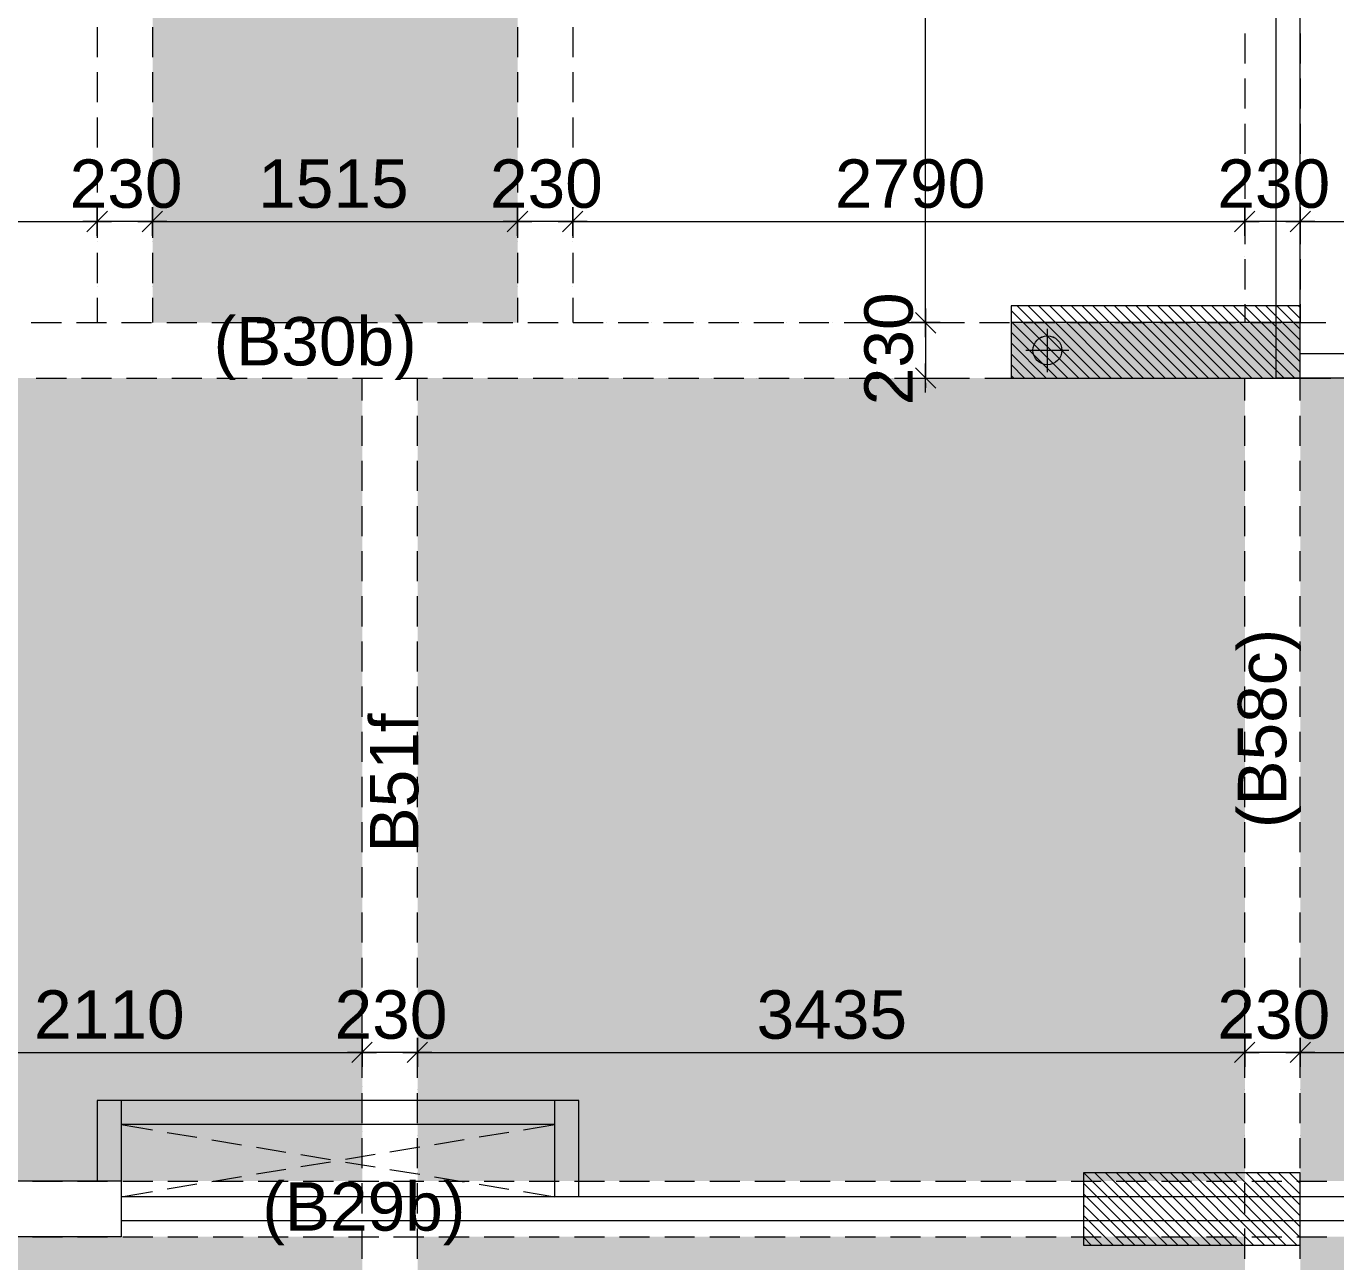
# Model space of a CAD drawing. Header units: millimetres. Extents: x -1303 to 98744, y -1303 to 90097.
# Drawn here: x 11419 to 16857, y 43623 to 48754 of the extents above; entities that cross this region are included whole.
import ezdxf

# ---------------------------------------------------------------- set-up
doc = ezdxf.new("R2010")
doc.units = ezdxf.units.MM
doc.layers.add('PDF_Geometry', color=7, linetype='Continuous')
doc.layers.add('PDF_Text', color=7, linetype='Continuous')
doc.layers.add('PDF_Solid Fills', color=192, linetype='Continuous', true_color=0xc2c0c0c0)
doc.styles.add('PDF ArialMT', font='arial.ttf')

msp = doc.modelspace()

# ---------------------------------------------------------------- hatches: boundary and pattern name
at = {"layer": 'PDF_Solid Fills', "true_color": 0x0000b2}
h = msp.add_hatch(color=33, dxfattribs=at)
h.paths.add_polyline_path([(15309.27507, 66332.73191), (15309.27507, 69457.67673), (13964.25597, 69457.67673), (13964.25597, 66262.74304), (14339.25034, 66262.74304), (14339.25034, 66332.73191)], flags=0)
h.paths.add_polyline_path([(16479.27862, 77147.7163), (16479.27862, 75862.70139), (13689.29439, 75862.70139), (13689.29439, 77147.7163)], flags=0)
h.paths.add_polyline_path([(13459.27165, 75862.70139), (13459.27165, 80442.69312), (11944.31663, 80442.69312), (11944.31663, 75862.70139)], flags=0)
h.paths.add_polyline_path([(15309.27507, 58577.69528), (15309.27507, 60477.71304), (14094.24695, 60477.71304), (14094.24695, 58577.69528)], flags=0)
h.paths.add_polyline_path([(16479.27862, 50817.74947), (16479.27862, 52102.68174), (13689.29439, 52102.68174), (13689.29439, 50817.74947)], flags=0)
h.paths.add_polyline_path([(13459.27165, 47522.69415), (13459.27165, 52102.68174), (11944.31663, 52102.68174), (11944.31663, 47522.69415)], flags=0)

# ---------------------------------------------------------------- linework, layer by layer
at = {"layer": 'PDF_Geometry', "color": 9, "lineweight": 0, "true_color": 0xc0c0c0}
for points in [[(18958.50518, 47292.50405), (16609.18593, 47292.50405), (16609.18593, 52102.00405), (9804.11789, 52102.00405), (9804.11789, 52332.19829), (16478.85713, 52332.19829)], [(18958.50518, 47392.36535), (16709.0493, 47392.36535), (16709.0493, 52332.19829)], [(21334.05838, 46392.04564), (22534.10689, 47292.50405), (22534.10689, 46392.04564), (22233.67172, 46392.04564), (22233.67172, 46292.18021), (22534.10689, 46292.18021), (22534.10689, 43991.94862), (21234.195, 43991.94862), (21234.195, 43892.08318), (11814.07151, 43892.08318), (11943.55422, 43914.08771)], [(11814.07151, 44292.3838), (11814.07151, 43727.05541), (9804.11789, 43727.05541)], [(13714.00662, 43892.08318), (13714.00662, 44292.3838), (11714.20814, 44292.3838), (11714.20814, 43957.24965)], [(13484.66054, 43914.08771), (13614.14325, 43892.08318), (13614.14325, 44292.3838)], [(13484.66054, 44170.51796), (13614.14325, 44192.51836), (11814.07151, 44192.51836), (11943.55422, 44170.51796)], [(12004.48817, 44160.36075), (12128.04722, 44140.05047)], [(13422.8805, 44160.36075), (13299.32145, 44140.05047)], [(12189.82726, 44129.89326), (12313.3863, 44108.73585)], [(12375.16531, 44098.58277), (12497.87827, 44078.26836)], [(13053.04945, 44098.58277), (12929.48936, 44078.26836)], [(13237.54142, 44129.89326), (13114.82846, 44108.73585)], [(12559.65831, 44068.11529), (12683.21736, 44047.805)], [(12867.71035, 44068.11529), (12744.9974, 44047.805)], [(12497.87827, 44006.33318), (12375.16531, 43986.02289)], [(12683.21736, 44036.80067), (12559.65831, 44016.49039)], [(12744.9974, 44036.80067), (12867.71035, 44016.49039)], [(12929.48936, 44006.33318), (13053.04945, 43986.02289)], [(11814.07151, 43957.24965), (9804.11789, 43957.24965)], [(12128.04722, 43944.5552), (12004.48817, 43924.24492)], [(12313.3863, 43975.86982), (12189.82726, 43954.71241)], [(13114.82846, 43975.86982), (13237.54142, 43954.71241)], [(13299.32145, 43944.5552), (13422.8805, 43924.24492)], [(22104.18797, 41992.14808), (22534.10689, 41992.14808), (22534.10689, 43792.22188), (11814.07151, 43792.22188)]]:
    msp.add_lwpolyline(points, dxfattribs=at)
at = {"layer": 'PDF_Geometry', "color": 122, "lineweight": 0, "true_color": 0x00b88a}
for points in [[(15153.55636, 47562.47172), (15153.55636, 47542.16144), (15153.55636, 50567.67058), (15153.55636, 50547.36029)], [(8664.1562, 47942.45792), (8643.84592, 47942.45792), (11693.89682, 47942.45792), (11673.58654, 47942.45792)], [(11943.55422, 47942.45792), (11714.20814, 47942.45792)], [(11984.17685, 47942.45792), (11963.86554, 47942.45792), (13438.96033, 47942.45792), (13418.64902, 47942.45792)], [(13688.61773, 47942.45792), (13459.27165, 47942.45792)], [(13729.23933, 47942.45792), (13708.92905, 47942.45792), (16458.54478, 47942.45792), (16439.07955, 47942.45792)], [(16709.0493, 47942.45792), (16478.85713, 47942.45792)], [(16748.82481, 47942.45792), (16728.51453, 47942.45792), (18939.03995, 47942.45792), (18918.7276, 47942.45792)], [(15153.55636, 47522.69415), (15153.55636, 47292.50405)], [(15195.87117, 47250.18923), (15111.24154, 47334.81886)], [(15153.55636, 47232.41618), (15153.55636, 47352.5919)], [(15093.46953, 47292.50405), (15213.64319, 47292.50405)], [(15153.55636, 47272.19376), (15153.55636, 47251.87935)], [(10743.50674, 44492.11054), (10724.04152, 44492.11054), (12794.08196, 44492.11054), (12773.77168, 44492.11054)], [(13043.73936, 44492.11054), (12813.54719, 44492.11054)], [(13083.5159, 44492.11054), (13064.05068, 44492.11054), (16458.54478, 44492.11054), (16439.07955, 44492.11054)], [(16709.0493, 44492.11054), (16478.85713, 44492.11054)], [(16748.82481, 44492.11054), (16728.51453, 44492.11054), (18944.11649, 44492.11054), (18923.80621, 44492.11054)]]:
    msp.add_lwpolyline(points, dxfattribs=at)
at = {"layer": 'PDF_Geometry', "color": 157, "lineweight": 0, "true_color": 0x3f5f7f}
for points in [[(11714.20814, 48749.82373), (11714.20814, 48624.57353)], [(11943.55422, 48749.82373), (11943.55422, 48624.57353)], [(13459.27165, 48749.82373), (13459.27165, 48624.57353)], [(13688.61773, 48749.82373), (13688.61773, 48624.57353)], [(16478.85713, 48723.59185), (16478.85713, 48598.33752)], [(16709.0493, 48723.59185), (16709.0493, 48598.33752)], [(11714.20814, 48561.94844), (11714.20814, 48437.54123)], [(11943.55422, 48561.94844), (11943.55422, 48437.54123)], [(13459.27165, 48561.94844), (13459.27165, 48437.54123)], [(13688.61773, 48561.94844), (13688.61773, 48437.54123)], [(16478.85713, 48535.71243), (16478.85713, 48411.30523)], [(16709.0493, 48535.71243), (16709.0493, 48411.30523)], [(11714.20814, 48374.91614), (11714.20814, 48249.66594)], [(11943.55422, 48374.91614), (11943.55422, 48249.66594)], [(13459.27165, 48374.91614), (13459.27165, 48249.66594)], [(13688.61773, 48374.91614), (13688.61773, 48249.66594)], [(16478.85713, 48348.68012), (16478.85713, 48223.42994)], [(16709.0493, 48348.68012), (16709.0493, 48223.42994)], [(11714.20814, 48187.03672), (11714.20814, 48062.63365)], [(11943.55422, 48187.03672), (11943.55422, 48062.63365)], [(13459.27165, 48187.03672), (13459.27165, 48062.63365)], [(13688.61773, 48187.03672), (13688.61773, 48062.63365)], [(16478.85713, 48160.80483), (16478.85713, 48036.39763)], [(16709.0493, 48160.80483), (16709.0493, 48036.39763)], [(11714.20814, 48000.00854), (11714.20814, 47874.75422)], [(11943.55422, 48000.00854), (11943.55422, 47874.75422)], [(13459.27165, 48000.00854), (13459.27165, 47874.75422)], [(13688.61773, 48000.00854), (13688.61773, 47874.75422)], [(16478.85713, 47973.77254), (16478.85713, 47848.51821)], [(16709.0493, 47973.77254), (16709.0493, 47848.51821)], [(11714.20814, 47812.12912), (11714.20814, 47686.87893)], [(11943.55422, 47812.12912), (11943.55422, 47686.87893)], [(13459.27165, 47812.12912), (13459.27165, 47686.87893)], [(13688.61773, 47812.12912), (13688.61773, 47686.87893)], [(16478.85713, 47785.89311), (16478.85713, 47660.64292)], [(16709.0493, 47785.89311), (16709.0493, 47660.64292)], [(11714.20814, 47625.09682), (11714.20814, 47522.69415)], [(11943.55422, 47625.09682), (11943.55422, 47522.69415)], [(13459.27165, 47625.09682), (13459.27165, 47522.69415)], [(13688.61773, 47625.09682), (13688.61773, 47522.69415)], [(16478.85713, 47598.86081), (16478.85713, 47522.69415)], [(16709.0493, 47598.86081), (16709.0493, 47522.69415)], [(11440.00794, 47522.69415), (11565.2602, 47522.69415)], [(11627.88633, 47522.69415), (11752.29147, 47522.69415)], [(11814.9176, 47522.69415), (11940.16986, 47522.69415)], [(12002.79496, 47522.69415), (12127.20113, 47522.69415)], [(12189.82726, 47522.69415), (12315.07849, 47522.69415)], [(12377.70462, 47522.69415), (12502.95688, 47522.69415)], [(12564.73589, 47522.69415), (12689.98814, 47522.69415)], [(12752.61427, 47522.69415), (12877.8655, 47522.69415)], [(12940.49163, 47522.69415), (13064.89677, 47522.69415)], [(13127.5229, 47522.69415), (13252.77515, 47522.69415)], [(13315.40129, 47522.69415), (13439.80643, 47522.69415)], [(13502.43255, 47522.69415), (13627.68378, 47522.69415)], [(13690.30992, 47522.69415), (13814.71608, 47522.69415)], [(13877.34118, 47522.69415), (14002.59344, 47522.69415)], [(14065.21957, 47522.69415), (14190.4708, 47522.69415)], [(14252.25084, 47522.69415), (14377.5031, 47522.69415)], [(14440.12819, 47522.69415), (14565.38045, 47522.69415)], [(14628.00658, 47522.69415), (14752.41173, 47522.69415)], [(14815.03785, 47522.69415), (14940.29011, 47522.69415)], [(15002.91521, 47522.69415), (15127.32138, 47522.69415)], [(15189.94751, 47522.69415), (15315.19874, 47522.69415)], [(15377.82487, 47522.69415), (15502.23, 47522.69415)], [(15564.85614, 47522.69415), (15690.10839, 47522.69415)], [(15752.73453, 47522.69415), (15877.98575, 47522.69415)], [(15939.76579, 47522.69415), (16065.01702, 47522.69415)], [(16127.64418, 47522.69415), (16252.89437, 47522.69415)], [(16315.52154, 47522.69415), (16439.92668, 47522.69415)], [(16502.55177, 47522.69415), (16627.80403, 47522.69415)], [(16690.4312, 47522.69415), (16814.83633, 47522.69415)], [(11461.16535, 47292.50405), (11586.41761, 47292.50405)], [(11649.04374, 47292.50405), (11773.44888, 47292.50405)], [(11836.07501, 47292.50405), (11961.32727, 47292.50405)], [(12023.95236, 47292.50405), (12149.20463, 47292.50405)], [(12210.98467, 47292.50405), (12336.2359, 47292.50405)], [(12398.86202, 47292.50405), (12524.11428, 47292.50405)], [(12586.73938, 47292.50405), (12711.14555, 47292.50405)], [(12773.77168, 47292.50405), (12899.02291, 47292.50405)], [(12813.54719, 47198.56433), (12813.54719, 47292.50405)], [(12961.64904, 47292.50405), (13086.05417, 47292.50405)], [(13043.73936, 47198.56433), (13043.73936, 47292.50405)], [(13148.68031, 47292.50405), (13273.93256, 47292.50405)], [(13336.5587, 47292.50405), (13460.96383, 47292.50405)], [(13523.58996, 47292.50405), (13648.84119, 47292.50405)], [(13711.46732, 47292.50405), (13836.71958, 47292.50405)], [(13898.49858, 47292.50405), (14023.75085, 47292.50405)], [(14086.37697, 47292.50405), (14211.6282, 47292.50405)], [(14274.25434, 47292.50405), (14398.66051, 47292.50405)], [(14461.2856, 47292.50405), (14586.53786, 47292.50405)], [(14649.16399, 47292.50405), (14773.56913, 47292.50405)], [(14836.19526, 47292.50405), (14961.44752, 47292.50405)], [(15024.07261, 47292.50405), (15148.47878, 47292.50405)], [(15211.10492, 47292.50405), (15336.35615, 47292.50405)], [(15398.98227, 47292.50405), (15524.23453, 47292.50405)], [(15586.01354, 47292.50405), (15711.2658, 47292.50405)], [(15773.89193, 47292.50405), (15899.14316, 47292.50405)], [(15961.76929, 47292.50405), (16086.17442, 47292.50405)], [(16148.80159, 47292.50405), (16274.05178, 47292.50405)], [(16336.67895, 47292.50405), (16461.08408, 47292.50405)], [(16478.85713, 47198.56433), (16478.85713, 47292.50405)], [(16523.70918, 47292.50405), (16648.96144, 47292.50405)], [(16709.0493, 47198.56433), (16709.0493, 47292.50405)], [(16711.58861, 47292.50405), (16835.99374, 47292.50405)], [(12813.54719, 47010.68491), (12813.54719, 47135.93924)], [(13043.73936, 47010.68491), (13043.73936, 47135.93924)], [(16478.85713, 47010.68491), (16478.85713, 47135.93924)], [(16709.0493, 47010.68491), (16709.0493, 47135.93924)], [(12813.54719, 46823.65674), (12813.54719, 46948.90693)], [(13043.73936, 46823.65674), (13043.73936, 46948.90693)], [(16478.85713, 46823.65674), (16478.85713, 46948.90693)], [(16709.0493, 46823.65674), (16709.0493, 46948.90693)], [(12813.54719, 46635.77732), (12813.54719, 46761.02751)], [(13043.73936, 46635.77732), (13043.73936, 46761.02751)], [(16478.85713, 46635.77732), (16478.85713, 46761.02751)], [(16709.0493, 46635.77732), (16709.0493, 46761.02751)], [(12813.54719, 46448.74501), (12813.54719, 46573.15222)], [(13043.73936, 46448.74501), (13043.73936, 46573.15222)], [(16478.85713, 46448.74501), (16478.85713, 46573.15222)], [(16709.0493, 46448.74501), (16709.0493, 46573.15222)], [(12813.54719, 46260.86972), (12813.54719, 46386.11992)], [(13043.73936, 46260.86972), (13043.73936, 46386.11992)], [(16478.85713, 46260.86972), (16478.85713, 46386.11992)], [(16709.0493, 46260.86972), (16709.0493, 46386.11992)], [(12813.54719, 46073.83743), (12813.54719, 46198.2405)], [(13043.73936, 46073.83743), (13043.73936, 46198.2405)], [(16478.85713, 46073.83743), (16478.85713, 46198.2405)], [(16709.0493, 46073.83743), (16709.0493, 46198.2405)], [(12813.54719, 45885.958), (12813.54719, 46011.21233)], [(13043.73936, 45885.958), (13043.73936, 46011.21233)], [(16478.85713, 45885.958), (16478.85713, 46011.21233)], [(16709.0493, 45885.958), (16709.0493, 46011.21233)], [(12813.54719, 45698.9257), (12813.54719, 45823.33291)], [(13043.73936, 45698.9257), (13043.73936, 45823.33291)], [(16478.85713, 45698.9257), (16478.85713, 45823.33291)], [(16709.0493, 45698.9257), (16709.0493, 45823.33291)], [(12813.54719, 45511.05041), (12813.54719, 45636.3006)], [(13043.73936, 45511.05041), (13043.73936, 45636.3006)], [(16478.85713, 45511.05041), (16478.85713, 45636.3006)], [(16709.0493, 45511.05041), (16709.0493, 45636.3006)], [(12813.54719, 45323.17099), (12813.54719, 45448.42531)], [(13043.73936, 45323.17099), (13043.73936, 45448.42531)], [(16478.85713, 45323.17099), (16478.85713, 45448.42531)], [(16709.0493, 45323.17099), (16709.0493, 45448.42531)], [(12813.54719, 45136.13869), (12813.54719, 45261.39302)], [(13043.73936, 45136.13869), (13043.73936, 45261.39302)], [(16478.85713, 45136.13869), (16478.85713, 45261.39302)], [(16709.0493, 45136.13869), (16709.0493, 45261.39302)], [(12813.54719, 44948.2634), (12813.54719, 45073.51359)], [(13043.73936, 44948.2634), (13043.73936, 45073.51359)], [(16478.85713, 44948.2634), (16478.85713, 45073.51359)], [(16709.0493, 44948.2634), (16709.0493, 45073.51359)], [(12813.54719, 44761.2311), (12813.54719, 44885.6383)], [(13043.73936, 44761.2311), (13043.73936, 44885.6383)], [(16478.85713, 44761.2311), (16478.85713, 44885.6383)], [(16709.0493, 44761.2311), (16709.0493, 44885.6383)], [(12813.54719, 44573.35168), (12813.54719, 44698.606)], [(13043.73936, 44573.35168), (13043.73936, 44698.606)], [(16478.85713, 44573.35168), (16478.85713, 44698.606)], [(16709.0493, 44573.35168), (16709.0493, 44698.606)], [(12813.54719, 44386.3235), (12813.54719, 44510.72657)], [(13043.73936, 44386.3235), (13043.73936, 44510.72657)], [(16478.85713, 44386.3235), (16478.85713, 44510.72657)], [(16709.0493, 44386.3235), (16709.0493, 44510.72657)], [(12813.54719, 44198.44408), (12813.54719, 44323.69428)], [(13043.73936, 44198.44408), (13043.73936, 44323.69428)], [(16478.85713, 44198.44408), (16478.85713, 44323.69428)], [(16709.0493, 44198.44408), (16709.0493, 44323.69428)], [(12813.54719, 44011.41178), (12813.54719, 44135.81899)], [(13043.73936, 44011.41178), (13043.73936, 44135.81899)], [(16478.85713, 44011.41178), (16478.85713, 44135.81899)], [(16709.0493, 44011.41178), (16709.0493, 44135.81899)], [(11445.08655, 43957.24965), (11570.33778, 43957.24965)], [(11632.96391, 43957.24965), (11757.36904, 43957.24965)], [(11819.99518, 43957.24965), (11945.24743, 43957.24965)], [(12007.87356, 43957.24965), (12132.2787, 43957.24965)], [(12194.90483, 43957.24965), (12320.15606, 43957.24965)], [(12382.78219, 43957.24965), (12507.18836, 43957.24965)], [(12569.81345, 43957.24965), (12695.06571, 43957.24965)], [(12757.69184, 43957.24965), (12882.94307, 43957.24965)], [(12813.54719, 43823.53649), (12813.54719, 43948.78668)], [(12944.72311, 43957.24965), (13069.97537, 43957.24965)], [(13043.73936, 43823.53649), (13043.73936, 43948.78668)], [(13132.60047, 43957.24965), (13257.85273, 43957.24965)], [(13320.47886, 43957.24965), (13444.884, 43957.24965)], [(13507.51013, 43957.24965), (13632.76239, 43957.24965)], [(13695.38748, 43957.24965), (13819.79365, 43957.24965)], [(13882.41979, 43957.24965), (14007.67101, 43957.24965)], [(14070.29714, 43957.24965), (14194.70228, 43957.24965)], [(14257.32841, 43957.24965), (14382.58066, 43957.24965)], [(14445.2068, 43957.24965), (14570.45803, 43957.24965)], [(14632.23806, 43957.24965), (14757.48929, 43957.24965)], [(14820.11543, 43957.24965), (14945.36768, 43957.24965)], [(15007.99381, 43957.24965), (15132.39895, 43957.24965)], [(15195.02508, 43957.24965), (15320.27631, 43957.24965)], [(15382.90244, 43957.24965), (15507.30861, 43957.24965)], [(15569.9337, 43957.24965), (15695.18596, 43957.24965)], [(15757.81209, 43957.24965), (15882.21724, 43957.24965)], [(15944.84336, 43957.24965), (16070.09562, 43957.24965)], [(16132.72072, 43957.24965), (16257.97298, 43957.24965)], [(16319.75302, 43957.24965), (16445.00528, 43957.24965)], [(16478.85713, 43823.53649), (16478.85713, 43948.78668)], [(16507.63038, 43957.24965), (16632.88264, 43957.24965)], [(16695.50773, 43957.24965), (16819.91287, 43957.24965)], [(16709.0493, 43823.53649), (16709.0493, 43948.78668)], [(11445.08655, 43727.05541), (11570.33778, 43727.05541)], [(11632.96391, 43727.05541), (11757.36904, 43727.05541)], [(11819.99518, 43727.05541), (11945.24743, 43727.05541)], [(12007.87356, 43727.05541), (12132.2787, 43727.05541)], [(12194.90483, 43727.05541), (12320.15606, 43727.05541)], [(12382.78219, 43727.05541), (12507.18836, 43727.05541)], [(12569.81345, 43727.05541), (12695.06571, 43727.05541)], [(12757.69184, 43727.05541), (12882.94307, 43727.05541)], [(12813.54719, 43635.65707), (12813.54719, 43760.90726)], [(12944.72311, 43727.05541), (13069.97537, 43727.05541)], [(13043.73936, 43635.65707), (13043.73936, 43760.90726)], [(13132.60047, 43727.05541), (13257.85273, 43727.05541)], [(13320.47886, 43727.05541), (13444.884, 43727.05541)], [(13507.51013, 43727.05541), (13632.76239, 43727.05541)], [(13695.38748, 43727.05541), (13819.79365, 43727.05541)], [(13882.41979, 43727.05541), (14007.67101, 43727.05541)], [(14070.29714, 43727.05541), (14194.70228, 43727.05541)], [(14257.32841, 43727.05541), (14382.58066, 43727.05541)], [(14445.2068, 43727.05541), (14570.45803, 43727.05541)], [(14632.23806, 43727.05541), (14757.48929, 43727.05541)], [(14820.11543, 43727.05541), (14945.36768, 43727.05541)], [(15007.99381, 43727.05541), (15132.39895, 43727.05541)], [(15195.02508, 43727.05541), (15320.27631, 43727.05541)], [(15382.90244, 43727.05541), (15507.30861, 43727.05541)], [(15569.9337, 43727.05541), (15695.18596, 43727.05541)], [(15757.81209, 43727.05541), (15882.21724, 43727.05541)], [(15944.84336, 43727.05541), (16070.09562, 43727.05541)], [(16132.72072, 43727.05541), (16257.97298, 43727.05541)], [(16319.75302, 43727.05541), (16445.00528, 43727.05541)], [(16478.85713, 43635.65707), (16478.85713, 43760.90726)], [(16507.63038, 43727.05541), (16632.88264, 43727.05541)], [(16695.50773, 43727.05541), (16819.91287, 43727.05541)], [(16709.0493, 43635.65707), (16709.0493, 43760.90726)]]:
    msp.add_lwpolyline(points, dxfattribs=at)
at = {"layer": 'PDF_Geometry', "color": 122, "lineweight": 0, "true_color": 0x00b88a}
for points in [[(11756.52296, 47984.77273), (11671.04724, 47900.1431)], [(11714.20814, 47882.37006), (11714.20814, 48002.54578)], [(11901.23941, 47900.1431), (11985.86903, 47984.77273)], [(11943.55422, 48002.54578), (11943.55422, 47882.37006)], [(13501.58647, 47984.77273), (13416.10972, 47900.1431)], [(13459.27165, 47882.37006), (13459.27165, 48002.54578)], [(13646.30292, 47900.1431), (13730.93254, 47984.77273)], [(13688.61773, 48002.54578), (13688.61773, 47882.37006)], [(16521.17195, 47984.77273), (16436.54232, 47900.1431)], [(16478.85713, 47882.37006), (16478.85713, 48002.54578)], [(16666.73449, 47900.1431), (16751.36411, 47984.77273)], [(16709.0493, 48002.54578), (16709.0493, 47882.37006)], [(11773.44888, 47942.45792), (11654.12131, 47942.45792)], [(11883.4674, 47942.45792), (12003.64208, 47942.45792)], [(13518.51239, 47942.45792), (13399.18379, 47942.45792)], [(13628.53091, 47942.45792), (13748.70456, 47942.45792)], [(16538.94292, 47942.45792), (16418.76927, 47942.45792)], [(16648.96144, 47942.45792), (16769.13509, 47942.45792)], [(15153.55636, 47462.61042), (15153.55636, 47581.93489)], [(15195.87117, 47479.53634), (15111.24154, 47565.00896)], [(15093.46953, 47522.69415), (15213.64319, 47522.69415)], [(12855.862, 44534.42535), (12771.23238, 44449.79572)], [(12813.54719, 44432.02268), (12813.54719, 44552.19427)], [(13001.42455, 44449.79572), (13086.05417, 44534.42535)], [(13043.73936, 44552.19427), (13043.73936, 44432.02268)], [(16521.17195, 44534.42535), (16436.54232, 44449.79572)], [(16478.85713, 44432.02268), (16478.85713, 44552.19427)], [(16666.73449, 44449.79572), (16751.36411, 44534.42535)], [(16709.0493, 44552.19427), (16709.0493, 44432.02268)], [(12873.63402, 44492.11054), (12753.46036, 44492.11054)], [(12983.65254, 44492.11054), (13103.82722, 44492.11054)], [(16538.94292, 44492.11054), (16418.76927, 44492.11054)], [(16648.96144, 44492.11054), (16769.13509, 44492.11054)]]:
    msp.add_lwpolyline(points, close=True, dxfattribs=at)
at = {"layer": 'PDF_Geometry', "lineweight": 0}
for points in [[(11714.20814, 47942.45792), (11714.20814, 47942.45792)], [(11714.20814, 47942.45792), (11714.20814, 47942.45792)], [(11943.55422, 47942.45792), (11943.55422, 47942.45792)], [(11943.55422, 47942.45792), (11943.55422, 47942.45792)], [(13459.27165, 47942.45792), (13459.27165, 47942.45792)], [(13459.27165, 47942.45792), (13459.27165, 47942.45792)], [(13688.61773, 47942.45792), (13688.61773, 47942.45792)], [(13688.61773, 47942.45792), (13688.61773, 47942.45792)], [(16478.85713, 47942.45792), (16478.85713, 47942.45792)], [(16478.85713, 47942.45792), (16478.85713, 47942.45792)], [(16709.0493, 47942.45792), (16709.0493, 47942.45792)], [(16709.0493, 47942.45792), (16709.0493, 47942.45792)], [(11714.20814, 47861.21266), (11714.20814, 47861.21266)], [(11714.20814, 47861.21266), (11714.20814, 47861.21266)], [(11943.55422, 47861.21266), (11943.55422, 47861.21266)], [(11943.55422, 47861.21266), (11943.55422, 47861.21266)], [(13459.27165, 47861.21266), (13459.27165, 47861.21266)], [(13459.27165, 47861.21266), (13459.27165, 47861.21266)], [(13688.61773, 47861.21266), (13688.61773, 47861.21266)], [(13688.61773, 47861.21266), (13688.61773, 47861.21266)], [(16478.85713, 47861.21266), (16478.85713, 47861.21266)], [(16478.85713, 47861.21266), (16478.85713, 47861.21266)], [(16709.0493, 47861.21266), (16709.0493, 47861.21266)], [(16709.0493, 47861.21266), (16709.0493, 47861.21266)], [(11714.20814, 47798.58755), (11714.20814, 47798.58755)], [(11714.20814, 47798.58755), (11714.20814, 47798.58755)], [(11943.55422, 47798.58755), (11943.55422, 47798.58755)], [(11943.55422, 47798.58755), (11943.55422, 47798.58755)], [(13459.27165, 47798.58755), (13459.27165, 47798.58755)], [(13459.27165, 47798.58755), (13459.27165, 47798.58755)], [(13688.61773, 47798.58755), (13688.61773, 47798.58755)], [(13688.61773, 47798.58755), (13688.61773, 47798.58755)], [(16478.85713, 47798.58755), (16478.85713, 47798.58755)], [(16478.85713, 47798.58755), (16478.85713, 47798.58755)], [(16709.0493, 47798.58755), (16709.0493, 47798.58755)], [(16709.0493, 47798.58755), (16709.0493, 47798.58755)], [(11714.20814, 47735.96246), (11714.20814, 47735.96246)], [(11714.20814, 47735.96246), (11714.20814, 47735.96246)], [(11943.55422, 47735.96246), (11943.55422, 47735.96246)], [(11943.55422, 47735.96246), (11943.55422, 47735.96246)], [(13459.27165, 47735.96246), (13459.27165, 47735.96246)], [(13459.27165, 47735.96246), (13459.27165, 47735.96246)], [(13688.61773, 47735.96246), (13688.61773, 47735.96246)], [(13688.61773, 47735.96246), (13688.61773, 47735.96246)], [(16478.85713, 47735.96246), (16478.85713, 47735.96246)], [(16478.85713, 47735.96246), (16478.85713, 47735.96246)], [(16709.0493, 47735.96246), (16709.0493, 47735.96246)], [(16709.0493, 47735.96246), (16709.0493, 47735.96246)], [(11714.20814, 47673.33736), (11714.20814, 47673.33736)], [(11714.20814, 47673.33736), (11714.20814, 47673.33736)], [(11943.55422, 47673.33736), (11943.55422, 47673.33736)], [(11943.55422, 47673.33736), (11943.55422, 47673.33736)], [(13459.27165, 47673.33736), (13459.27165, 47673.33736)], [(13459.27165, 47673.33736), (13459.27165, 47673.33736)], [(13688.61773, 47673.33736), (13688.61773, 47673.33736)], [(13688.61773, 47673.33736), (13688.61773, 47673.33736)], [(16478.85713, 47673.33736), (16478.85713, 47673.33736)], [(16478.85713, 47673.33736), (16478.85713, 47673.33736)], [(16709.0493, 47673.33736), (16709.0493, 47673.33736)], [(16709.0493, 47673.33736), (16709.0493, 47673.33736)], [(11714.20814, 47592.09209), (11714.20814, 47592.09209)], [(11714.20814, 47592.09209), (11714.20814, 47592.09209)], [(11943.55422, 47592.09209), (11943.55422, 47592.09209)], [(11943.55422, 47592.09209), (11943.55422, 47592.09209)], [(13459.27165, 47592.09209), (13459.27165, 47592.09209)], [(13459.27165, 47592.09209), (13459.27165, 47592.09209)], [(13688.61773, 47592.09209), (13688.61773, 47592.09209)], [(13688.61773, 47592.09209), (13688.61773, 47592.09209)], [(15534.38967, 47592.09209), (15833.97875, 47292.50405)], [(15579.24379, 47592.09209), (15878.83184, 47292.50405)], [(15624.09688, 47592.09209), (15923.68596, 47292.50405)], [(15668.95098, 47592.09209), (15968.54007, 47292.50405)], [(15713.80407, 47592.09209), (16013.39316, 47292.50405)], [(15758.65818, 47592.09209), (16058.24623, 47292.50405)], [(15803.5123, 47592.09209), (16103.10035, 47292.50405)], [(15848.36538, 47592.09209), (16147.95446, 47292.50405)], [(15893.21949, 47592.09209), (16193.65363, 47292.50405)], [(15938.07258, 47592.09209), (16238.50775, 47292.50405)], [(15982.92669, 47592.09209), (16283.36187, 47292.50405)], [(16027.78081, 47592.09209), (16328.21598, 47292.50405)], [(16072.63493, 47592.09209), (16373.0701, 47292.50405)], [(16117.48697, 47592.09209), (16417.92214, 47292.50405)], [(16162.34109, 47592.09209), (16462.77626, 47292.50405)], [(16207.1952, 47592.09209), (16507.63038, 47292.50405)], [(16252.04932, 47592.09209), (16552.48449, 47292.50405)], [(16297.74849, 47592.09209), (16597.33861, 47292.50405)], [(16342.60261, 47592.09209), (16642.19065, 47292.50405)], [(16387.45672, 47592.09209), (16687.04477, 47292.50405)], [(16432.31084, 47592.09209), (16709.0493, 47315.35157)], [(16477.16288, 47592.09209), (16709.0493, 47360.20775)], [(16478.85713, 47592.09209), (16478.85713, 47592.09209)], [(16478.85713, 47592.09209), (16478.85713, 47592.09209)], [(16522.017, 47592.09209), (16709.0493, 47405.05979)], [(16566.87111, 47592.09209), (16709.0493, 47449.91597)], [(16611.72523, 47592.09209), (16709.0493, 47494.76802)], [(16656.57935, 47592.09209), (16709.0493, 47539.62008)], [(16701.43139, 47592.09209), (16709.0493, 47585.32337)], [(16709.0493, 47592.09209), (16709.0493, 47592.09209)], [(16709.0493, 47592.09209), (16709.0493, 47592.09209)], [(15509.00079, 47572.62893), (15789.12465, 47292.50405)], [(15509.00079, 47527.77275), (15744.27156, 47292.50405)], [(13688.61773, 47522.69415), (13688.61773, 47522.69415)], [(13688.61773, 47522.69415), (13688.61773, 47522.69415)], [(13764.78439, 47522.69415), (13764.78439, 47522.69415)], [(13764.78439, 47522.69415), (13764.78439, 47522.69415)], [(13827.41053, 47522.69415), (13827.41053, 47522.69415)], [(13827.41053, 47522.69415), (13827.41053, 47522.69415)], [(13890.03562, 47522.69415), (13890.03562, 47522.69415)], [(13890.03562, 47522.69415), (13890.03562, 47522.69415)], [(13952.66176, 47522.69415), (13952.66176, 47522.69415)], [(13952.66176, 47522.69415), (13952.66176, 47522.69415)], [(14015.28788, 47522.69415), (14015.28788, 47522.69415)], [(14015.28788, 47522.69415), (14015.28788, 47522.69415)], [(14077.91401, 47522.69415), (14077.91401, 47522.69415)], [(14077.91401, 47522.69415), (14077.91401, 47522.69415)], [(14139.69302, 47522.69415), (14139.69302, 47522.69415)], [(14139.69302, 47522.69415), (14139.69302, 47522.69415)], [(14202.31915, 47522.69415), (14202.31915, 47522.69415)], [(14202.31915, 47522.69415), (14202.31915, 47522.69415)], [(14264.94528, 47522.69415), (14264.94528, 47522.69415)], [(14264.94528, 47522.69415), (14264.94528, 47522.69415)], [(14327.57141, 47522.69415), (14327.57141, 47522.69415)], [(14327.57141, 47522.69415), (14327.57141, 47522.69415)], [(14390.19754, 47522.69415), (14390.19754, 47522.69415)], [(14390.19754, 47522.69415), (14390.19754, 47522.69415)], [(14452.82264, 47522.69415), (14452.82264, 47522.69415)], [(14452.82264, 47522.69415), (14452.82264, 47522.69415)], [(14515.44877, 47522.69415), (14515.44877, 47522.69415)], [(14515.44877, 47522.69415), (14515.44877, 47522.69415)], [(14577.2288, 47522.69415), (14577.2288, 47522.69415)], [(14577.2288, 47522.69415), (14577.2288, 47522.69415)], [(14639.85494, 47522.69415), (14639.85494, 47522.69415)], [(14639.85494, 47522.69415), (14639.85494, 47522.69415)], [(14702.48003, 47522.69415), (14702.48003, 47522.69415)], [(14702.48003, 47522.69415), (14702.48003, 47522.69415)], [(14765.10617, 47522.69415), (14765.10617, 47522.69415)], [(14765.10617, 47522.69415), (14765.10617, 47522.69415)], [(14827.7323, 47522.69415), (14827.7323, 47522.69415)], [(14827.7323, 47522.69415), (14827.7323, 47522.69415)], [(14890.35842, 47522.69415), (14890.35842, 47522.69415)], [(14890.35842, 47522.69415), (14890.35842, 47522.69415)], [(14952.13743, 47522.69415), (14952.13743, 47522.69415)], [(14952.13743, 47522.69415), (14952.13743, 47522.69415)], [(15014.76357, 47522.69415), (15014.76357, 47522.69415)], [(15014.76357, 47522.69415), (15014.76357, 47522.69415)], [(15077.38969, 47522.69415), (15077.38969, 47522.69415)], [(15077.38969, 47522.69415), (15077.38969, 47522.69415)], [(15153.55636, 47522.69415), (15153.55636, 47522.69415)], [(15153.55636, 47522.69415), (15153.55636, 47522.69415)], [(15509.00079, 47482.92071), (15699.41745, 47292.50405)], [(15509.00079, 47438.06452), (15654.56333, 47292.50405)], [(15509.00079, 47393.21247), (15609.71025, 47292.50405)], [(15509.00079, 47348.36042), (15564.85614, 47292.50405)], [(13688.61773, 47292.50405), (13688.61773, 47292.50405)], [(13764.78439, 47292.50405), (13764.78439, 47292.50405)], [(13827.41053, 47292.50405), (13827.41053, 47292.50405)], [(13890.03562, 47292.50405), (13890.03562, 47292.50405)], [(13952.66176, 47292.50405), (13952.66176, 47292.50405)], [(14015.28788, 47292.50405), (14015.28788, 47292.50405)], [(14077.91401, 47292.50405), (14077.91401, 47292.50405)], [(14139.69302, 47292.50405), (14139.69302, 47292.50405)], [(14202.31915, 47292.50405), (14202.31915, 47292.50405)], [(14264.94528, 47292.50405), (14264.94528, 47292.50405)], [(14327.57141, 47292.50405), (14327.57141, 47292.50405)], [(14390.19754, 47292.50405), (14390.19754, 47292.50405)], [(14452.82264, 47292.50405), (14452.82264, 47292.50405)], [(14515.44877, 47292.50405), (14515.44877, 47292.50405)], [(14577.2288, 47292.50405), (14577.2288, 47292.50405)], [(14639.85494, 47292.50405), (14639.85494, 47292.50405)], [(14702.48003, 47292.50405), (14702.48003, 47292.50405)], [(14765.10617, 47292.50405), (14765.10617, 47292.50405)], [(14827.7323, 47292.50405), (14827.7323, 47292.50405)], [(14890.35842, 47292.50405), (14890.35842, 47292.50405)], [(14952.13743, 47292.50405), (14952.13743, 47292.50405)], [(15014.76357, 47292.50405), (15014.76357, 47292.50405)], [(15077.38969, 47292.50405), (15077.38969, 47292.50405)], [(15153.55636, 47292.50405), (15153.55636, 47292.50405)], [(15509.00079, 47303.50424), (15520.00305, 47292.50405)], [(12813.54719, 44492.11054), (12813.54719, 44492.11054)], [(12813.54719, 44492.11054), (12813.54719, 44492.11054)], [(13043.73936, 44492.11054), (13043.73936, 44492.11054)], [(13043.73936, 44492.11054), (13043.73936, 44492.11054)], [(16478.85713, 44492.11054), (16478.85713, 44492.11054)], [(16478.85713, 44492.11054), (16478.85713, 44492.11054)], [(16709.0493, 44492.11054), (16709.0493, 44492.11054)], [(16709.0493, 44492.11054), (16709.0493, 44492.11054)], [(12813.54719, 44412.55539), (12813.54719, 44412.55539)], [(12813.54719, 44412.55539), (12813.54719, 44412.55539)], [(13043.73936, 44398.17083), (13043.73936, 44398.17083)], [(13043.73936, 44398.17083), (13043.73936, 44398.17083)], [(16478.85713, 44398.17083), (16478.85713, 44398.17083)], [(16478.85713, 44398.17083), (16478.85713, 44398.17083)], [(16709.0493, 44398.17083), (16709.0493, 44398.17083)], [(16709.0493, 44398.17083), (16709.0493, 44398.17083)], [(12813.54719, 44349.93028), (12813.54719, 44349.93028)], [(12813.54719, 44349.93028), (12813.54719, 44349.93028)], [(13043.73936, 44336.38872), (13043.73936, 44336.38872)], [(13043.73936, 44336.38872), (13043.73936, 44336.38872)], [(16478.85713, 44336.38872), (16478.85713, 44336.38872)], [(16478.85713, 44336.38872), (16478.85713, 44336.38872)], [(16709.0493, 44336.38872), (16709.0493, 44336.38872)], [(16709.0493, 44336.38872), (16709.0493, 44336.38872)], [(12813.54719, 44287.30519), (12813.54719, 44287.30519)], [(12813.54719, 44287.30519), (12813.54719, 44287.30519)], [(13043.73936, 44273.76362), (13043.73936, 44273.76362)], [(13043.73936, 44273.76362), (13043.73936, 44273.76362)], [(16478.85713, 44273.76362), (16478.85713, 44273.76362)], [(16478.85713, 44273.76362), (16478.85713, 44273.76362)], [(16709.0493, 44273.76362), (16709.0493, 44273.76362)], [(16709.0493, 44273.76362), (16709.0493, 44273.76362)], [(12813.54719, 44224.6801), (12813.54719, 44224.6801)], [(12813.54719, 44224.6801), (12813.54719, 44224.6801)], [(13043.73936, 44211.13853), (13043.73936, 44211.13853)], [(13043.73936, 44211.13853), (13043.73936, 44211.13853)], [(16478.85713, 44211.13853), (16478.85713, 44211.13853)], [(16478.85713, 44211.13853), (16478.85713, 44211.13853)], [(16709.0493, 44211.13853), (16709.0493, 44211.13853)], [(16709.0493, 44211.13853), (16709.0493, 44211.13853)], [(12813.54719, 44162.05499), (12813.54719, 44162.05499)], [(12813.54719, 44162.05499), (12813.54719, 44162.05499)], [(12813.54719, 44099.42577), (12813.54719, 44099.42577)], [(12813.54719, 44099.42577), (12813.54719, 44099.42577)], [(13043.73936, 44148.51343), (13043.73936, 44148.51343)], [(13043.73936, 44148.51343), (13043.73936, 44148.51343)], [(16478.85713, 44148.51343), (16478.85713, 44148.51343)], [(16478.85713, 44148.51343), (16478.85713, 44148.51343)], [(16709.0493, 44148.51343), (16709.0493, 44148.51343)], [(16709.0493, 44148.51343), (16709.0493, 44148.51343)], [(13043.73936, 44085.88833), (13043.73936, 44085.88833)], [(13043.73936, 44085.88833), (13043.73936, 44085.88833)], [(16478.85713, 44085.88833), (16478.85713, 44085.88833)], [(16478.85713, 44085.88833), (16478.85713, 44085.88833)], [(16709.0493, 44085.88833), (16709.0493, 44085.88833)], [(16709.0493, 44085.88833), (16709.0493, 44085.88833)], [(12813.54719, 44037.64779), (12813.54719, 44037.64779)], [(12813.54719, 44037.64779), (12813.54719, 44037.64779)], [(13043.73936, 43991.94862), (13043.73936, 43991.94862)], [(13043.73936, 43991.94862), (13043.73936, 43991.94862)], [(15811.12814, 43991.94862), (16111.56331, 43692.36057)], [(15855.98225, 43991.94862), (16156.41743, 43692.36057)], [(15900.83637, 43991.94862), (16201.27154, 43692.36057)], [(15945.68946, 43991.94862), (16246.12566, 43692.36057)], [(15990.54356, 43991.94862), (16290.9777, 43692.36057)], [(16036.24377, 43991.94862), (16335.83182, 43692.36057)], [(16081.09789, 43991.94862), (16380.68594, 43692.36057)], [(16125.94993, 43991.94862), (16425.54005, 43692.36057)], [(16170.80405, 43991.94862), (16470.39417, 43692.36057)], [(16215.65817, 43991.94862), (16515.24621, 43692.36057)], [(16260.51228, 43991.94862), (16560.10033, 43692.36057)], [(16305.3664, 43991.94862), (16604.95445, 43692.36057)], [(16350.21844, 43991.94862), (16649.80856, 43692.36057)], [(16395.07256, 43991.94862), (16694.66268, 43692.36057)], [(16439.92668, 43991.94862), (16709.0493, 43723.67105)], [(16478.85713, 43991.94862), (16478.85713, 43991.94862)], [(16478.85713, 43991.94862), (16478.85713, 43991.94862)], [(16484.78079, 43991.94862), (16709.0493, 43768.52723)], [(16529.63491, 43991.94862), (16709.0493, 43813.37928)], [(16574.48695, 43991.94862), (16709.0493, 43858.23133)], [(16619.34107, 43991.94862), (16709.0493, 43903.08752)], [(16664.19518, 43991.94862), (16709.0493, 43947.93956)], [(16709.0493, 43991.94862), (16709.0493, 43991.94862)], [(16709.0493, 43991.94862), (16709.0493, 43991.94862)], [(12813.54719, 43957.24965), (12813.54719, 43957.24965)], [(12813.54719, 43957.24965), (12813.54719, 43957.24965)], [(15808.58987, 43949.63381), (16066.70919, 43692.36057)], [(15808.58987, 43904.77763), (16021.85612, 43692.36057)], [(15808.58987, 43859.92558), (15977.00303, 43692.36057)], [(15808.58987, 43815.07353), (15932.14892, 43692.36057)], [(15808.58987, 43770.21734), (15886.44872, 43692.36057)], [(15808.58987, 43725.3653), (15841.59563, 43692.36057)]]:
    msp.add_lwpolyline(points, dxfattribs=at)
at = {"layer": 'PDF_Geometry', "color": 5, "lineweight": 0}
for points in [[(15509.00079, 47292.50405), (16709.04891, 47292.50405), (16709.04891, 47592.09294), (15509.00079, 47592.09294)], [(15509.00079, 47292.50405), (16709.04891, 47292.50405), (16709.04891, 47522.69664), (15509.00079, 47522.69664)], [(15808.58987, 43692.36057), (16709.04911, 43692.36057), (16709.04911, 43991.94946), (15808.58987, 43991.94946)]]:
    msp.add_lwpolyline(points, close=True, dxfattribs=at)
at = {"layer": 'PDF_Geometry', "color": 20, "lineweight": 0, "true_color": 0xff4405}
for points in [[(15658.79481, 47497.30526), (15658.79481, 47317.04581)], [(15569.08762, 47407.60116), (15748.50304, 47407.60116)]]:
    msp.add_lwpolyline(points, dxfattribs=at)
at = {"layer": 'PDF_Geometry', "color": 7, "lineweight": 0, "true_color": 0xffffff}
msp.add_circle((15659.28556, 47407.70031), 59.98459, dxfattribs=at)
at = {"layer": 'PDF_Geometry', "color": 20, "lineweight": 0, "true_color": 0xff4405}
msp.add_circle((15659.26198, 47407.67266), 59.96101, dxfattribs=at)
at = {"layer": 'PDF_Solid Fills', "lineweight": 0}
msp.add_solid([(15509.25492, 47522.69415), (15509.25492, 47292.67347), (16709.30344, 47522.69415), (16709.30344, 47292.67347)], dxfattribs=at)
at = {"layer": 'PDF_Solid Fills', "color": 33, "lineweight": 0, "true_color": 0x00007f}
for points in [[(12814.30857, 43957.67114), (12814.30857, 47292.67347), (10704.23847, 43957.67114), (10704.23847, 47292.67347)], [(13044.24764, 47292.67347), (13044.24764, 43957.67114), (16479.27862, 47292.67347), (16479.27862, 43957.67114)]]:
    msp.add_solid(points, dxfattribs=at)
at = {"layer": 'PDF_Solid Fills', "color": 254, "lineweight": 0, "true_color": 0x00007f}
for points in [[(18964.25941, 47292.67347), (18964.25941, 43957.67114), (16709.30344, 47292.67347), (16709.30344, 43957.67114)], [(12814.30857, 43727.73311), (12814.30857, 40452.736), (10704.23847, 43727.73311), (10704.23847, 40452.736)], [(16479.27862, 43727.73311), (16479.27862, 40452.736), (13044.24764, 43727.73311), (13044.24764, 40452.736)], [(16709.30344, 43727.73311), (16709.30344, 40457.73195), (18964.25941, 43727.73311), (18964.25941, 40457.73195)]]:
    msp.add_solid(points, dxfattribs=at)

# ---------------------------------------------------------------- texts
at = {"layer": 'PDF_Text', "char_height": 201.084641, "attachment_point": 4, "style": 'PDF ArialMT'}
for s, insert in [('230', (11599.60494, 48098.49021)), ('1515', (12382.33428, 48098.49021)), ('230', (13344.67558, 48098.49021)), ('2790', (14777.13316, 48098.49021)), ('230', (16364.79743, 48098.49021)), ('2110', (11451.99813, 44648.15843)), ('230', (12699.64803, 44648.15843)), ('3435', (14451.7202, 44648.15843)), ('230', (16364.79743, 44648.15843))]:
    msp.add_mtext(s, dxfattribs=dict(at, insert=insert))
at = {"layer": 'PDF_Text', "insert": (15001.17998, 47179.48177), "char_height": 201.084641, "attachment_point": 4, "rotation": 90, "style": 'PDF ArialMT'}
msp.add_mtext('230', dxfattribs=at)
at = {"layer": 'PDF_Text', "color": 6, "char_height": 201.084641, "attachment_point": 4, "style": 'PDF ArialMT'}
for s, insert in [('(B30b)', (12197.43189, 47414.93809)), ('(B29b)', (12399.67776, 43822.3093))]:
    msp.add_mtext(s, dxfattribs=dict(at, insert=insert))
at = {"layer": 'PDF_Text', "color": 6, "char_height": 201.084641, "attachment_point": 4, "rotation": 90, "style": 'PDF ArialMT'}
for s, insert in [('(B58c)', (16580.73696, 45423.56769)), ('B51f', (12948.22711, 45322.434))]:
    msp.add_mtext(s, dxfattribs=dict(at, insert=insert))

doc.saveas('drawing.dxf')
